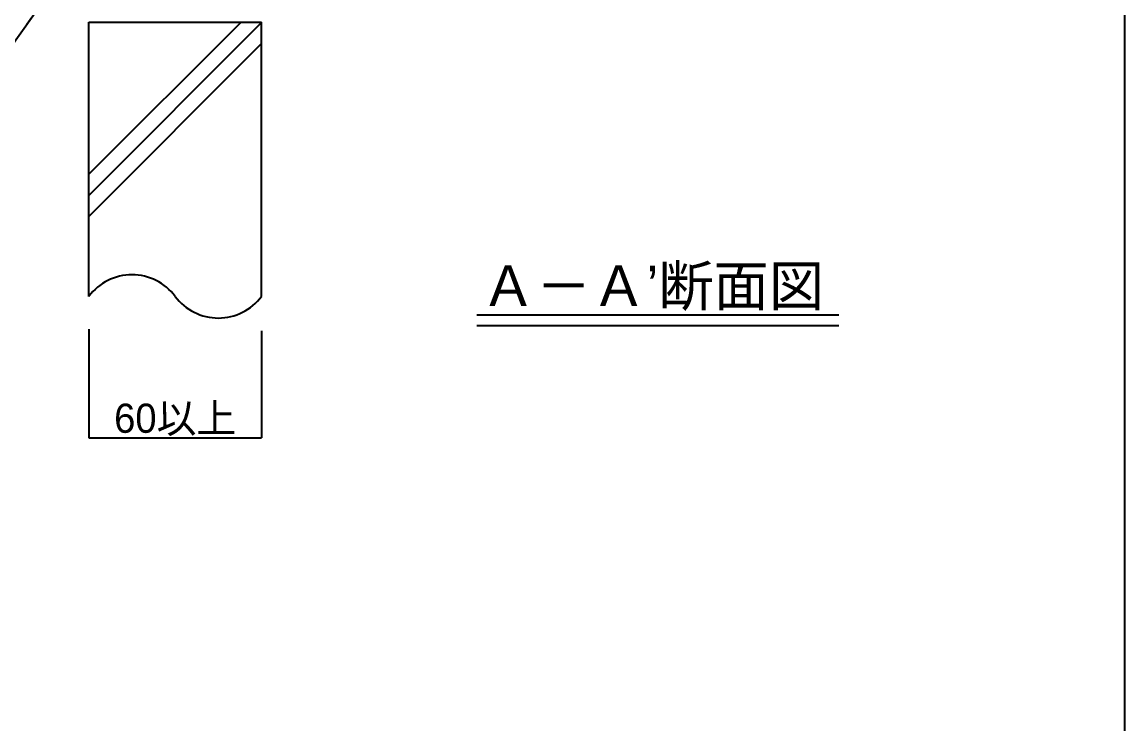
# Model space of a CAD drawing. Extents: x 443 to 1217, y -1921 to -677.
# Drawn here: x 758.7 to 826.8, y -804.2 to -760.8 of the extents above; entities that cross this region are included whole.
import ezdxf

# ---------------------------------------------------------------- set-up
doc = ezdxf.new("R2010")
doc.units = 0
doc.header["$MEASUREMENT"] = 0
doc.layers.get('0').update_dxf_attribs({"linetype": 'CONTINUOUS'})
for name, color, linetype in [('1', 7, 'CONTINUOUS'), ('10', 7, 'CONTINUOUS'), ('4', 7, 'CONTINUOUS'), ('9', 8, 'CONTINUOUS')]:
    doc.layers.add(name, color=color, linetype=linetype)
doc.styles.get("Standard").update_dxf_attribs({"font": 'MS PGothic.ttf'})
doc.styles.add('ｽﾀｲﾙ2', font='MS PGothic.ttf')

msp = doc.modelspace()

# ---------------------------------------------------------------- linework, layer by layer
at = {"color": 7, "linetype": 'Continuous'}
msp.add_line((760.548, -758.877), (747.53, -777.087), dxfattribs=at)
at = {"color": 0}
msp.add_line((760.548, -758.877), (759.035, -760.988), dxfattribs=at)
at = {"color": 8, "linetype": 'Continuous'}
for p, q in [((762.853, -770.239), (772.253, -760.839)), ((762.853, -771.538), (773.52, -760.871)), ((762.853, -772.836), (773.52, -762.169))]:
    msp.add_line(p, q, dxfattribs=at)
at = {"layer": '1', "color": 4, "linetype": 'Continuous'}
msp.add_line((826.785, -1191.556), (826.785, -677.268), dxfattribs=at)
at = {"layer": '10', "color": 7, "linetype": 'Continuous'}
for p, q in [((762.848, -779.791), (762.848, -786.514)), ((773.515, -779.9), (773.515, -786.514)), ((762.848, -786.514), (773.515, -786.514))]:
    msp.add_line(p, q, dxfattribs=at)
at = {"layer": '4', "linetype": 'Continuous'}
for p, q in [((786.796, -778.912), (809.141, -778.912)), ((786.796, -779.562), (809.141, -779.562))]:
    msp.add_line(p, q, dxfattribs=at)
at = {"layer": '9', "color": 2, "linetype": 'Continuous'}
for p, q in [((762.853, -760.839), (773.52, -760.839)), ((762.853, -777.776), (762.853, -760.839)), ((773.52, -777.776), (773.52, -760.839))]:
    msp.add_line(p, q, dxfattribs=at)
for centre, start, end in [((765.52, -779.776), 36.8699, 143.1301), ((770.853, -775.776), 216.8699, 323.1301)]:
    msp.add_arc(centre, 3.333, start, end, dxfattribs=at)

# ---------------------------------------------------------------- texts
at = {"layer": '10', "color": 7, "linetype": 'Continuous', "insert": (768.182, -785.397), "char_height": 1.8, "attachment_point": 5}
msp.add_mtext('\\A1;60以上', dxfattribs=at)
at = {"layer": '4', "linetype": 'Continuous', "style": 'ｽﾀｲﾙ2'}
msp.add_text('Ａ－Ａ’断面図', height=2.5, dxfattribs=at).set_placement((787.039, -778.371))

doc.saveas('drawing.dxf')
